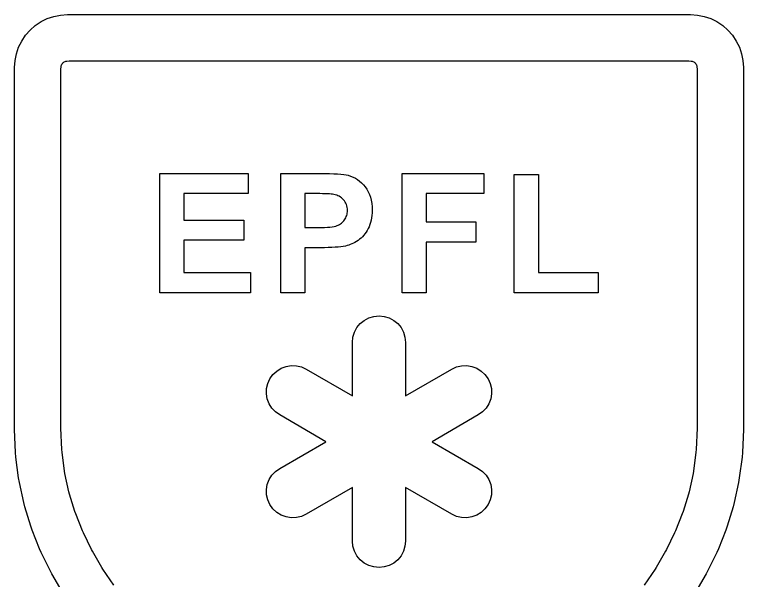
# Model space of a CAD drawing. Header units: millimetres. Extents: x 0 to 300, y 0 to 200.
# Drawn here: x 68.12 to 90.12, y 16.89 to 33.98 of the extents above; entities that cross this region are included whole.
import ezdxf

# ---------------------------------------------------------------- set-up
doc = ezdxf.new("R2010")
doc.units = ezdxf.units.MM
doc.layers.add('CUT', color=1, linetype='Continuous')
doc.layers.add('ENGRAVE', color=5, linetype='Continuous')

msp = doc.modelspace()

# ---------------------------------------------------------------- linework, layer by layer
at = {"layer": 'CUT'}
msp.add_lwpolyline([(69.558, 16.556), (69.248, 17.087), (69.193, 17.189), (68.926, 17.736), (68.876, 17.849), (68.652, 18.412), (68.609, 18.534), (68.431, 19.116), (68.397, 19.246), (68.266, 19.851), (68.242, 19.985), (68.161, 20.616), (68.15, 20.753), (68.12, 21.447), (68.119, 21.515), (68.119, 32.381), (68.132, 32.59), (68.173, 32.795), (68.241, 32.993), (68.333, 33.181), (68.449, 33.355), (68.587, 33.513), (68.745, 33.651), (68.919, 33.767), (69.107, 33.859), (69.305, 33.927), (69.51, 33.967), (69.719, 33.981), (88.519, 33.981), (88.728, 33.967), (88.933, 33.927), (89.131, 33.859), (89.319, 33.767), (89.493, 33.651), (89.65, 33.513), (89.788, 33.355), (89.904, 33.181), (89.997, 32.993), (90.064, 32.795), (90.105, 32.59), (90.119, 32.381), (90.119, 21.515), (90.117, 21.447), (90.088, 20.753), (90.076, 20.616), (89.995, 19.985), (89.972, 19.851), (89.841, 19.246), (89.807, 19.116), (89.629, 18.534), (89.586, 18.412), (89.362, 17.849), (89.312, 17.736), (89.044, 17.189), (88.99, 17.087), (88.68, 16.556)], dxfattribs=at)
at = {"layer": 'ENGRAVE'}
msp.add_lwpolyline([(71.112, 16.751), (70.787, 17.23), (70.755, 17.282), (70.47, 17.771), (70.439, 17.828), (70.195, 18.327), (70.167, 18.391), (69.963, 18.902), (69.939, 18.971), (69.778, 19.498), (69.759, 19.571), (69.64, 20.118), (69.627, 20.194), (69.554, 20.765), (69.547, 20.842), (69.52, 21.492), (69.519, 21.53), (69.519, 32.335), (69.523, 32.407), (69.529, 32.432), (69.537, 32.457), (69.548, 32.48), (69.563, 32.501), (69.58, 32.52), (69.599, 32.537), (69.62, 32.552), (69.643, 32.563), (69.668, 32.571), (69.693, 32.576), (69.765, 32.581), (88.473, 32.581), (88.545, 32.576), (88.57, 32.571), (88.594, 32.563), (88.617, 32.552), (88.639, 32.537), (88.658, 32.52), (88.675, 32.501), (88.689, 32.48), (88.701, 32.457), (88.709, 32.432), (88.714, 32.407), (88.719, 32.335), (88.719, 21.53), (88.718, 21.492), (88.69, 20.842), (88.684, 20.765), (88.61, 20.194), (88.597, 20.118), (88.479, 19.571), (88.46, 19.498), (88.298, 18.971), (88.274, 18.902), (88.071, 18.391), (88.043, 18.327), (87.798, 17.828), (87.767, 17.771), (87.482, 17.282), (87.45, 17.23), (87.125, 16.751)], dxfattribs=at)
for points in [[(75.171, 29.181), (75.171, 28.572), (73.228, 28.572), (73.228, 27.774), (75.036, 27.774), (75.036, 27.167), (73.228, 27.167), (73.228, 26.188), (75.239, 26.188), (75.239, 25.581), (72.501, 25.581), (72.501, 29.181)], [(77.481, 29.18), (77.625, 29.178), (77.755, 29.174), (77.87, 29.168), (77.971, 29.16), (78.057, 29.151), (78.129, 29.14), (78.187, 29.127), (78.262, 29.104), (78.335, 29.075), (78.405, 29.04), (78.471, 28.998), (78.534, 28.951), (78.594, 28.899), (78.651, 28.84), (78.705, 28.775), (78.754, 28.704), (78.796, 28.629), (78.832, 28.549), (78.861, 28.464), (78.884, 28.374), (78.901, 28.279), (78.91, 28.179), (78.914, 28.074), (78.912, 27.992), (78.906, 27.914), (78.897, 27.84), (78.883, 27.769), (78.867, 27.7), (78.846, 27.636), (78.821, 27.574), (78.793, 27.516), (78.762, 27.461), (78.729, 27.409), (78.694, 27.36), (78.657, 27.315), (78.617, 27.272), (78.576, 27.232), (78.533, 27.195), (78.487, 27.161), (78.441, 27.13), (78.394, 27.102), (78.348, 27.077), (78.301, 27.054), (78.253, 27.034), (78.206, 27.017), (78.158, 27.002), (78.111, 26.991), (78.042, 26.979), (77.966, 26.968), (77.883, 26.959), (77.792, 26.952), (77.694, 26.946), (77.589, 26.942), (77.476, 26.94), (77.357, 26.939), (76.883, 26.939), (76.883, 25.581), (76.156, 25.581), (76.156, 29.181), (77.322, 29.181)], [(82.283, 29.181), (82.283, 28.572), (80.542, 28.572), (80.542, 27.72), (82.045, 27.72), (82.045, 27.111), (80.542, 27.111), (80.542, 25.581), (79.815, 25.581), (79.815, 29.181)], [(83.929, 29.152), (83.929, 26.188), (85.736, 26.188), (85.736, 25.581), (83.202, 25.581), (83.202, 29.152)], [(77.384, 27.551), (77.478, 27.554), (77.563, 27.559), (77.639, 27.565), (77.706, 27.573), (77.765, 27.582), (77.814, 27.594), (77.855, 27.607), (77.89, 27.622), (77.924, 27.639), (77.955, 27.658), (77.984, 27.68), (78.012, 27.703), (78.037, 27.728), (78.061, 27.755), (78.082, 27.784), (78.102, 27.815), (78.118, 27.846), (78.132, 27.88), (78.144, 27.914), (78.153, 27.95), (78.159, 27.986), (78.163, 28.025), (78.165, 28.064), (78.163, 28.112), (78.157, 28.158), (78.148, 28.201), (78.136, 28.243), (78.119, 28.283), (78.1, 28.32), (78.076, 28.355), (78.049, 28.388), (78.019, 28.418), (77.988, 28.446), (77.954, 28.47), (77.918, 28.492), (77.881, 28.51), (77.841, 28.526), (77.8, 28.538), (77.757, 28.548), (77.72, 28.553), (77.675, 28.558), (77.622, 28.563), (77.561, 28.566), (77.492, 28.569), (77.414, 28.571), (77.328, 28.572), (77.234, 28.572), (76.883, 28.572), (76.883, 27.551), (77.281, 27.551)], [(78.334, 24.237), (78.38, 24.387), (78.454, 24.526), (78.553, 24.647), (78.674, 24.746), (78.813, 24.82), (78.963, 24.866), (79.119, 24.881), (79.275, 24.866), (79.425, 24.82), (79.563, 24.746), (79.684, 24.647), (79.784, 24.526), (79.858, 24.387), (79.903, 24.237), (79.919, 24.081), (79.919, 22.467), (81.317, 23.274), (81.46, 23.339), (81.612, 23.374), (81.769, 23.379), (81.924, 23.354), (82.071, 23.299), (82.204, 23.216), (82.318, 23.109), (82.41, 22.981), (82.474, 22.838), (82.51, 22.686), (82.515, 22.529), (82.49, 22.374), (82.434, 22.227), (82.352, 22.094), (82.244, 21.98), (82.117, 21.888), (80.719, 21.081), (82.117, 20.274), (82.244, 20.183), (82.352, 20.068), (82.434, 19.935), (82.49, 19.788), (82.515, 19.633), (82.51, 19.477), (82.474, 19.324), (82.41, 19.181), (82.318, 19.054), (82.204, 18.946), (82.071, 18.864), (81.924, 18.808), (81.769, 18.783), (81.612, 18.788), (81.46, 18.824), (81.317, 18.888), (79.919, 19.695), (79.919, 18.081), (79.903, 17.925), (79.858, 17.775), (79.784, 17.637), (79.684, 17.515), (79.563, 17.416), (79.425, 17.342), (79.275, 17.297), (79.119, 17.281), (78.963, 17.297), (78.813, 17.342), (78.674, 17.416), (78.553, 17.515), (78.454, 17.637), (78.38, 17.775), (78.334, 17.925), (78.319, 18.081), (78.319, 19.695), (76.921, 18.888), (76.778, 18.824), (76.625, 18.788), (76.468, 18.783), (76.314, 18.808), (76.167, 18.864), (76.034, 18.946), (75.919, 19.054), (75.828, 19.181), (75.763, 19.324), (75.728, 19.477), (75.722, 19.633), (75.748, 19.788), (75.803, 19.935), (75.886, 20.068), (75.993, 20.183), (76.121, 20.274), (77.519, 21.081), (76.121, 21.888), (75.993, 21.98), (75.886, 22.094), (75.803, 22.227), (75.748, 22.374), (75.722, 22.529), (75.728, 22.686), (75.763, 22.838), (75.828, 22.981), (75.919, 23.109), (76.034, 23.216), (76.167, 23.299), (76.314, 23.354), (76.468, 23.379), (76.625, 23.374), (76.778, 23.339), (76.921, 23.274), (78.319, 22.467), (78.319, 24.081)]]:
    msp.add_lwpolyline(points, close=True, dxfattribs=at)

doc.saveas('drawing.dxf')
